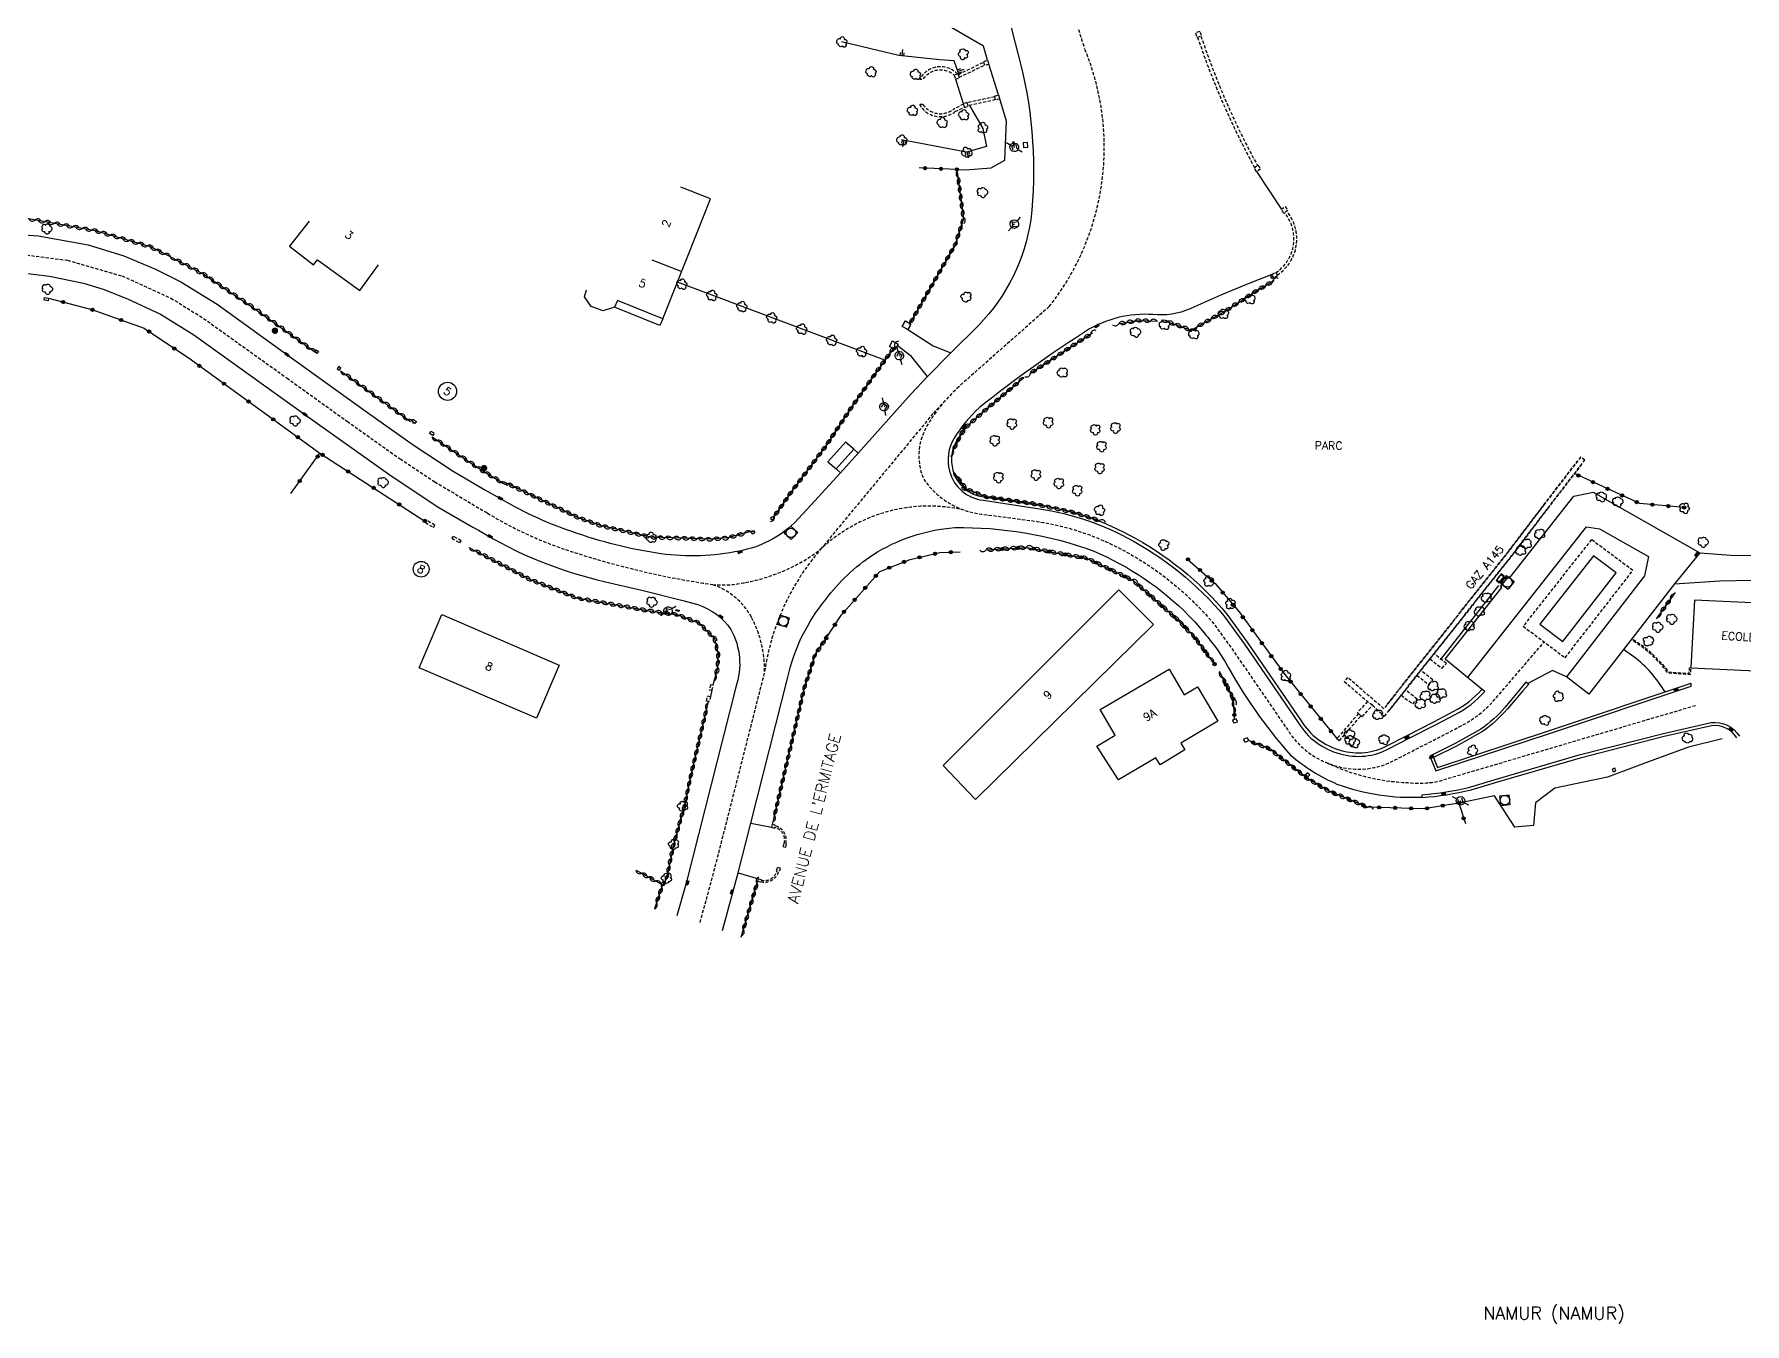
# Model space of a CAD drawing. Header units: millimetres. Extents: x 184000 to 185001, y 127000 to 128000.
# Drawn here: x 184287.7 to 184554.8, y 127011.1 to 127212.5 of the extents above; entities that cross this region are included whole.
import ezdxf
from ezdxf.enums import TextEntityAlignment as Align

# ---------------------------------------------------------------- set-up
doc = ezdxf.new("R2010")
doc.units = ezdxf.units.MM
doc.linetypes.add('DASHED', pattern=[0.75, 0.5, -0.25])
doc.layers.get('0').update_dxf_attribs({"linetype": 'CONTINUOUS'})
for name, color, linetype in [('W0001', 6, 'DASHED'), ('W0008', 7, 'CONTINUOUS'), ('W0100', 7, 'CONTINUOUS'), ('W0112', 1, 'DASHED'), ('W0211', 2, 'CONTINUOUS'), ('W0300', 7, 'CONTINUOUS'), ('W0302', 3, 'CONTINUOUS'), ('W0310', 3, 'CONTINUOUS'), ('W0322', 7, 'CONTINUOUS'), ('W0334', 7, 'CONTINUOUS'), ('W0400', 7, 'CONTINUOUS'), ('W0420', 7, 'CONTINUOUS'), ('W0471', 7, 'CONTINUOUS'), ('W0980', 7, 'CONTINUOUS'), ('W0984', 7, 'CONTINUOUS'), ('W0989', 7, 'CONTINUOUS'), ('W0991', 7, 'CONTINUOUS'), ('W1102', 7, 'CONTINUOUS'), ('W1473', 7, 'CONTINUOUS')]:
    doc.layers.add(name, color=color, linetype=linetype)
doc.styles.get("Standard").update_dxf_attribs({"font": 'romans.shx', "width": 0.85})

# ---------------------------------------------------------------- blocks, each defined once
blk = doc.blocks.new('t310o')
at = {"color": 0, "linetype": 'Continuous'}
for centre, start, end in [((-0.5, 0.38), 216.8699, 323.1304), ((0.5, -0.37), 36.8699, 143.1303)]:
    blk.add_arc(centre, 0.625, start, end, dxfattribs=at)
blk = doc.blocks.new('t211o')
at = {"color": 0, "linetype": 'Continuous'}
for p, q in [((-0.29, 0.5), (-0.29, 0)), ((0, 1), (0, 0)), ((0.29, 0.5), (0.29, 0))]:
    blk.add_line(p, q, dxfattribs=at)
blk = doc.blocks.new('T300')
for p, q in [((-0.8, 0.51), (-0.86, 0.34)), ((-0.86, 0.34), (-0.86, 0.17)), ((-0.86, 0.17), (-0.74, 0.06)), ((-0.69, 0.63), (-0.8, 0.51)), ((-0.8, -0.06), (-0.74, 0.06)), ((-0.74, 0.06), (-0.69, 0.11)), ((-0.57, 0.69), (-0.69, 0.63)), ((-0.46, 0.69), (-0.57, 0.69)), ((-0.29, 0.63), (-0.46, 0.69)), ((-0.29, 0.63), (-0.17, 0.74)), ((-0.23, 0.57), (-0.29, 0.63)), ((-0.17, 0.74), (-0.06, 0.8)), ((-0.06, 0.8), (0.06, 0.8)), ((0.06, 0.8), (0.23, 0.74)), ((0.23, 0.74), (0.34, 0.63)), ((0.34, 0.63), (0.4, 0.51)), ((0.46, 0.46), (0.34, 0.46)), ((0.4, 0.51), (0.4, 0.46)), ((0.57, 0.4), (0.46, 0.46)), ((0.57, 0.4), (0.69, 0.29)), ((0.69, 0.29), (0.74, 0.17)), ((0.74, 0.06), (0.69, -0.17)), ((0.74, 0.17), (0.74, 0.06)), ((-0.8, -0.17), (-0.8, -0.06)), ((-0.8, -0.23), (-0.8, -0.17)), ((-0.74, -0.34), (-0.8, -0.23)), ((-0.69, -0.4), (-0.74, -0.34)), ((-0.51, -0.46), (-0.69, -0.4)), ((-0.4, -0.46), (-0.51, -0.46)), ((-0.4, -0.46), (-0.34, -0.46)), ((-0.34, -0.46), (-0.34, -0.4)), ((-0.34, -0.51), (-0.34, -0.46)), ((-0.29, -0.63), (-0.34, -0.51)), ((-0.17, -0.74), (-0.29, -0.63)), ((-0.06, -0.8), (-0.17, -0.74)), ((0.06, -0.8), (-0.06, -0.8)), ((0.17, -0.74), (0.06, -0.8)), ((0.23, -0.69), (0.17, -0.74)), ((0.29, -0.46), (0.23, -0.46)), ((0.29, -0.63), (0.23, -0.69)), ((0.46, -0.4), (0.29, -0.46)), ((0.34, -0.51), (0.29, -0.63)), ((0.34, -0.51), (0.34, -0.46)), ((0.57, -0.34), (0.46, -0.4)), ((0.63, -0.29), (0.57, -0.34)), ((0.69, -0.17), (0.63, -0.29))]:
    blk.add_line(p, q)
blk = doc.blocks.new('T471')
for p, q in [((-0.333334, 0.333334), (-0.333334, -0.333334)), ((-0.333334, 0.333334), (0.333334, 0.333334)), ((-0.333334, 0), (0, 0)), ((0.500001, 0.500001), (1.000002, 1.000002)), ((-0.500001, -0.500001), (-1.000002, -1.000002)), ((-0.333334, -0.333334), (0.333334, -0.333334))]:
    blk.add_line(p, q)
blk.add_ellipse((0, 0), major_axis=(0.471405, 0.471405), ratio=1, start_param=5.4977871438, end_param=11.780972451)
blk = doc.blocks.new('t112o')
at = {"color": 0, "linetype": 'Continuous'}
for p, q in [((-0.5, 0.5), (0.5, 0.5)), ((-0.5, -0.5), (-0.5, 0.5)), ((0.5, 0.5), (0.5, -0.5)), ((0.5, -0.5), (-0.5, -0.5))]:
    blk.add_line(p, q, dxfattribs=at)
blk = doc.blocks.new('T400')
for p, q in [((-0.15, 0.3), (0.15, 0.3)), ((-0.15, -0.25), (-0.15, 0.3)), ((-0.15, 0.15), (0.15, 0.15)), ((-0.15, 0), (0.15, 0)), ((0.15, 0.3), (0.15, -0.25)), ((-0.15, -0.15), (0.15, -0.15)), ((-0.15, -0.25), (-0.15, -0.3)), ((-0.15, -0.3), (0.15, -0.3)), ((0.15, -0.3), (0.15, -0.25))]:
    blk.add_line(p, q)
blk = doc.blocks.new('T420')
for p, q in [((0.75, 0.75), (-0.75, 0.75)), ((-0.75, 0.75), (-0.75, -0.75)), ((0.75, 0.75), (0.75, -0.75)), ((0.75, -0.75), (-0.75, -0.75))]:
    blk.add_line(p, q)
blk.add_ellipse((0, 0), major_axis=(-0.53, 0.53), ratio=1, start_param=3.926991, end_param=10.210176)
blk = doc.blocks.new('t322o')
at = {"color": 0, "linetype": 'Continuous'}
for radius in [0.25, 0.15]:
    blk.add_circle((0, 0), radius, dxfattribs=at)
blk = doc.blocks.new('T1473')
at = {"color": 0, "linetype": 'Continuous', "const_width": 0.5, "flags": 128}
blk.add_lwpolyline([(-0.25, 0, 1), (0.25, 0, 1)], format="xyb", close=True, dxfattribs=at)

msp = doc.modelspace()

# ---------------------------------------------------------------- linework, layer by layer
at = {"layer": 'W0001'}
for points in [[(184446.27, 127311.89, -0.060348), (184448.08, 127303.27, -0.0979), (184446.44, 127291.2), (184445.16, 127285.33), (184444.19, 127276.08), (184443.72, 127272.05), (184443.19, 127266.21), (184442.78, 127257.05), (184442.88, 127248.81), (184443.93, 127240.75), (184445.34, 127232.75, 0.02), (184451.72, 127210.28, -0.27167), (184446.21, 127169.96), (184432.08, 127157.46), (184430.49, 127155.87), (184428.05, 127153.25), (184428.05, 127153.25), (184428.05, 127153.25), (184428.05, 127153.25), (184410.45, 127132.02, -0.118071), (184398.77, 127126.89, -0.075536), (184393.61, 127126.55, -0.044625), (184370.65, 127132.03, -0.054797), (184358.47, 127137.7)], [(184393.61, 127126.55, -0.18562), (184399.68, 127121.49, -0.125695), (184401.75, 127112.99, -0.148301)]]:
    msp.add_lwpolyline(points, format="xyb", dxfattribs=at)
msp.add_lwpolyline([(184183.76, 127222.68), (184189.61, 127219.9), (184191.03, 127218.29), (184193.47, 127215.11), (184198.91, 127204.05), (184204.75, 127193.83), (184209.6, 127187.72), (184215.23, 127182.97), (184221.67, 127179.65), (184229.49, 127177.26), (184240.31, 127176.26), (184247.54, 127176.29), (184256.98, 127177.02), (184274.44, 127178.55), (184283.5, 127178.41), (184292.85, 127177.2), (184301.38, 127174.75), (184309.01, 127171.29), (184314.11, 127168.13), (184327.12, 127158.82), (184336.55, 127152.05), (184344.81, 127146.18), (184350.23, 127142.6), (184358.47, 127137.7)], dxfattribs=at)
at = {"layer": 'W0001', "flags": 128}
for points in [[(184429.94, 127155.28, 0.041959), (184427.42, 127151.82, 0.251465), (184426.55, 127143.12, 0.221555), (184435.64, 127137.56), (184443.43, 127136.54, -0.09023), (184457.45, 127132.09, -0.097039), (184471.95, 127120.39), (184475.05, 127116.08), (184483.42, 127103.91, 0.192571), (184491.09, 127098.21, 0.19778), (184500.25, 127099.18), (184503.25, 127100.73), (184507.45, 127102.87), (184510.55, 127104.5, 0.09677), (184515.83, 127108.64), (184523.51, 127117.59)], [(184432.94, 127138.18, 0.252101), (184410.45, 127132.02, 0.140842), (184401.75, 127112.99), (184395.96, 127090.21), (184393.99, 127082.5), (184393.18, 127079.46), (184391.6, 127073.69)], [(184547.14, 127107.64), (184506.81, 127095.74, -0.074355), (184502.21, 127095.57, -0.103185), (184489.34, 127098.81)]]:
    msp.add_lwpolyline(points, format="xyb", dxfattribs=at)
at = {"layer": 'W0001'}
msp.add_lwpolyline([(184526.79, 127115.14), (184537.37, 127128.75), (184530.89, 127133.58), (184520.23, 127120.05)], close=True, dxfattribs=at)
at = {"layer": 'W0008'}
for points in [[(184436.31, 127234.01, 0.028781), (184441.72, 127207.87, -0.090598), (184443.31, 127183.52, -0.158326), (184435.2, 127167.09), (184430.86, 127162.76), (184427.17, 127159.07), (184424.64, 127156.35), (184416.37, 127147.07), (184413.6, 127143.98), (184408.95, 127138.94), (184406.41, 127136.2, -0.144982), (184397.85, 127131.79, -0.084238), (184385.54, 127131.37, -0.050875), (184371.65, 127134.84, -0.056162), (184359.91, 127140.32)], [(184480.99, 127174.96), (184477.04, 127173.44), (184473.1, 127171.78), (184468.89, 127169.92, -0.126269), (184463.1, 127168.66, 0.155463), (184452.51, 127166.48, 0.027857), (184435.34, 127154.2, 0.074714), (184431.36, 127149.42, 0.209399), (184430.63, 127144.28, 0.315133), (184435.91, 127139.73), (184443.71, 127138.53, -0.090067), (184458.38, 127133.86, -0.097411), (184473.54, 127121.62), (184476.69, 127117.23), (184485.1, 127105, 0.194389), (184491.63, 127100.14, 0.198904), (184499.31, 127100.95), (184502.33, 127102.52), (184506.53, 127104.65), (184509.62, 127106.28, 0.094683), (184514.22, 127109.85), (184513.82, 127110.16), (184508.06, 127114.89), (184516.88, 127126.1)], [(184518.2, 127127.7), (184528.13, 127140.37), (184531.15, 127140.98), (184547.83, 127131.51), (184543.86, 127126.67), (184530.51, 127109.45), (184526.98, 127112.17), (184524.8, 127113.12), (184520.94, 127111.11), (184520.66, 127111.29), (184517.44, 127107.42, -0.060479), (184513.62, 127103.96), (184509.6, 127101.72), (184505.67, 127099.76), (184506.57, 127097.47), (184524.51, 127103.37), (184546.45, 127110.68), (184546.46, 127111.14)], [(184357.04, 127135.07, 0.083093), (184376.9, 127127), (184382.79, 127125.62), (184388.75, 127124.14), (184391.32, 127123.43, -0.163529), (184396.49, 127119.54, -0.210671), (184397.25, 127110.54), (184389.5, 127079.94), (184388.04, 127074.83)], [(184395.16, 127072.54), (184396.79, 127078.49), (184397.6, 127081.56), (184399.58, 127089.29), (184405.39, 127112.12, -0.118156), (184411.31, 127124.24, -0.086951), (184418.66, 127131.2, -0.123143), (184431.45, 127135.45, -0.091574), (184453.05, 127131.82, -0.099209), (184468.02, 127121.69, -0.037231), (184472.58, 127116.19), (184473.69, 127114.51, 0.058218), (184483.88, 127099.92, 0.071745), (184491.15, 127095.4, 0.10086), (184504.48, 127093.38), (184504.48, 127093.72, 0.039006), (184511.92, 127094.93), (184516.24, 127096.22), (184528.99, 127099.95), (184542.15, 127103.31), (184549.59, 127105, -0.290274), (184554.02, 127102.87)]]:
    msp.add_lwpolyline(points, format="xyb", dxfattribs=at)
for points in [[(184214.46, 127187.29), (184217.38, 127185.13), (184222.54, 127182.53), (184223.91, 127182.01), (184229.34, 127180.37), (184235.61, 127179.49), (184243.46, 127179.16), (184245.36, 127179.16), (184252.03, 127179.55), (184265.77, 127180.95), (184272.92, 127181.54), (184280.33, 127181.59), (184288.28, 127181.04), (184296.08, 127179.62), (184301.66, 127177.88), (184306.62, 127175.79), (184310.57, 127173.83), (184316.22, 127170.33), (184327.13, 127162.49), (184339.74, 127153.41), (184346.86, 127148.38), (184353.11, 127144.29), (184358.06, 127141.34), (184359.91, 127140.32)], [(184222.29, 127176.11), (184227.11, 127174.55), (184232.04, 127173.71), (184239.19, 127173.26), (184243.28, 127173.17), (184251.45, 127173.41), (184255.8, 127173.86), (184269.7, 127175.31), (184278, 127175.71), (184280.69, 127175.64), (184284.97, 127175.35), (184290.07, 127174.74), (184295.37, 127173.61), (184298.43, 127172.71), (184302.26, 127171.2), (184307.38, 127168.79), (184312.61, 127165.56), (184329.95, 127153.12), (184343.42, 127143.51), (184350.89, 127138.6), (184356.17, 127135.53), (184357.04, 127135.07)], [(184547.83, 127131.51), (184552.67, 127131.15), (184555.84, 127131.09)], [(184543.86, 127126.67), (184550.94, 127127.16), (184555.89, 127127.23)]]:
    msp.add_lwpolyline(points, dxfattribs=at)
at = {"layer": 'W0100'}
for points in [[(184440.8, 127195.31), (184440.7, 127195.7), (184440.47, 127195.63), (184440.58, 127195.25)], [(184480.79, 127174.67), (184480.99, 127174.8), (184481.21, 127174.47), (184481.01, 127174.34)], [(184517.2, 127127.79), (184516.49, 127126.93), (184516.1, 127127.25), (184516.81, 127128.11)], [(184351.31, 127121.88), (184369.67, 127113.98), (184366.13, 127105.67), (184347.77, 127113.57)], [(184387.87, 127122.44), (184387.92, 127122.67), (184388.39, 127122.56), (184388.34, 127122.33)]]:
    msp.add_lwpolyline(points, close=True, dxfattribs=at)
for points in [[(184385.84, 127168.06), (184389.73, 127177.73), (184393.3, 127186.78), (184388.65, 127188.62)], [(184330.6, 127183.33), (184327.53, 127179.38), (184331.29, 127176.46), (184331.9, 127177.25), (184338.54, 127172.46), (184341.46, 127176.51)], [(184385.84, 127168.06), (184378.75, 127170.91), (184378.31, 127169.86), (184376.53, 127169.32), (184374.67, 127169.97), (184373.62, 127171.51), (184373.93, 127172.6)], [(184578.47, 127122.66), (184546.98, 127124.13), (184546.41, 127113.54), (184577.9, 127112.07), (184582.89, 127111.84)], [(184457.04, 127096.04), (184453.66, 127101.34), (184456.52, 127103.02), (184454.17, 127107.03), (184464.92, 127113.35), (184467.28, 127109.34), (184469.36, 127110.56)], [(184469.36, 127110.56), (184472.56, 127105.24), (184466.75, 127101.8), (184467.38, 127100.73), (184463.51, 127098.43), (184462.87, 127099.5), (184457.04, 127096.04)]]:
    msp.add_lwpolyline(points, dxfattribs=at)
at = {"layer": 'W0100', "flags": 128}
msp.add_lwpolyline([(184457.08, 127125.72), (184429.62, 127098.32), (184434.68, 127092.97), (184462.5, 127120.34)], close=True, dxfattribs=at)
at = {"layer": 'W0112'}
for p, q in [((184289.28, 127171.37), (184289.88, 127171.28)), ((184289.88, 127171.28), (184289.82, 127170.89)), ((184331.5, 127162.9), (184331.75, 127163.21)), ((184331.83, 127162.65), (184331.5, 127162.9)), ((184335, 127160.29), (184335.32, 127160.03)), ((184335.32, 127160.03), (184335.57, 127160.35)), ((184346.6, 127152.08), (184346.83, 127152.41)), ((184347.14, 127151.72), (184346.6, 127152.08)), ((184349.42, 127150.16), (184349.64, 127150.5)), ((184349.93, 127149.84), (184349.42, 127150.16)), ((184348.96, 127136.58), (184348.76, 127136.24)), ((184350.23, 127135.83), (184348.96, 127136.58)), ((184353.11, 127134.12), (184352.9, 127133.78)), ((184354.36, 127133.4), (184353.11, 127134.12))]:
    msp.add_line(p, q, dxfattribs=at)
at = {"layer": 'W0112', "flags": 128}
msp.add_lwpolyline([(184469.06, 127212.69), (184469.3, 127212), (184469.99, 127212.24), (184469.75, 127212.94)], close=True, dxfattribs=at)
for points in [[(184469.38, 127212.03, 0.04443), (184478.27, 127191.7)], [(184469.9, 127212.21, 0.044353), (184478.73, 127192)], [(184431.89, 127206.25, 0.515589), (184426, 127205.5), (184426.54, 127205.5, -0.467142), (184431.38, 127206.1)], [(184481.59, 127175.26, 0.449489), (184482.94, 127184.6)], [(184481.82, 127174.88, 0.447864), (184483.31, 127184.86)]]:
    msp.add_lwpolyline(points, format="xyb", dxfattribs=at)
at = {"layer": 'W0112'}
for points in [[(184432.02, 127206.23), (184436, 127208.16)], [(184432.15, 127205.77), (184436.14, 127207.7)], [(184437.7, 127202.74), (184433.4, 127201.78)], [(184437.83, 127202.28), (184433.54, 127201.33)], [(184289.82, 127170.89), (184289.22, 127170.98), (184289.28, 127171.37)], [(184331.75, 127163.21), (184332.07, 127162.96), (184331.83, 127162.65)], [(184335.57, 127160.35), (184335.25, 127160.61), (184335, 127160.29)], [(184346.83, 127152.41), (184347.36, 127152.05), (184347.14, 127151.72)], [(184349.64, 127150.5), (184350.15, 127150.17), (184349.93, 127149.84)], [(184518.02, 127131.84), (184523.48, 127139.02), (184528.71, 127145.82)], [(184529.36, 127145.33), (184524.12, 127138.52)], [(184524.12, 127138.52), (184518.66, 127131.34), (184499.07, 127106.62)], [(184348.76, 127136.24), (184350.02, 127135.49), (184350.23, 127135.83)], [(184352.9, 127133.78), (184354.16, 127133.05), (184354.36, 127133.4)], [(184498.98, 127107.81), (184518.02, 127131.84)], [(184505.68, 127114.96), (184507.55, 127113.47), (184508.25, 127114.25), (184506.32, 127115.77)], [(184503.64, 127112.38), (184505.5, 127110.91), (184506.1, 127111.7), (184504.25, 127113.16)], [(184501.17, 127109.27), (184503.01, 127107.91), (184503.67, 127108.67), (184501.84, 127110.12)]]:
    msp.add_lwpolyline(points, dxfattribs=at)
for points in [[(184436.59, 127208.43), (184436.79, 127207.81), (184436.17, 127207.61), (184435.97, 127208.23)], [(184431.38, 127206.1), (184431.56, 127205.48), (184432.18, 127205.66), (184432, 127206.28)], [(184433.57, 127201.25), (184433.38, 127201.85), (184432.78, 127201.66), (184432.97, 127201.06)], [(184438.3, 127203.01), (184438.47, 127202.41), (184437.84, 127202.23), (184437.67, 127202.84)], [(184478.8, 127192.05), (184479.21, 127191.45), (184478.6, 127191.04), (184478.2, 127191.65)], [(184483.06, 127185.61), (184483.49, 127184.98), (184482.86, 127184.55), (184482.43, 127185.18)], [(184481.33, 127174.41), (184480.99, 127174.96), (184481.54, 127175.34), (184481.88, 127174.79)], [(184495.92, 127108.3), (184494.34, 127106.56), (184494.52, 127106.41), (184491.14, 127102.51), (184491.53, 127102.17), (184494.91, 127106.07), (184495.09, 127105.92), (184496.69, 127107.7), (184498.57, 127105.99), (184518.66, 127131.34), (184524.12, 127138.52), (184529.85, 127145.97), (184529.21, 127146.46), (184523.48, 127139.02), (184518.02, 127131.84), (184498.47, 127107.17), (184492.81, 127112.05), (184492.29, 127111.44)], [(184402.66, 127136.97), (184402.99, 127137.21), (184403.23, 127136.87), (184402.9, 127136.63)], [(184399.65, 127134.76), (184399.99, 127135.01), (184400.24, 127134.67), (184399.9, 127134.42)], [(184393.53, 127110.04), (184393.72, 127110.81), (184393.31, 127110.91), (184393.11, 127110.14)], [(184392.68, 127108.37), (184392.87, 127109.16), (184393.29, 127109.07), (184393.1, 127108.27)], [(184474.83, 127105.39), (184475.32, 127105.65), (184475.59, 127105.14), (184475.11, 127104.88)], [(184477.08, 127102.68), (184477.36, 127102.18), (184476.86, 127101.89), (184476.57, 127102.4)], [(184486.2, 127096.8), (184486.57, 127096.48), (184486.89, 127096.86), (184486.52, 127097.18)]]:
    msp.add_lwpolyline(points, close=True, dxfattribs=at)
msp.add_lwpolyline([(184432.81, 127201.57), (184431.28, 127200.81, -0.434847), (184426.48, 127201.52), (184425.92, 127201.54, 0.457013), (184431.53, 127200.42), (184432.95, 127201.12)], format="xyb", dxfattribs=at)
at = {"layer": 'W0112', "flags": 128}
msp.add_lwpolyline([(184537.42, 127118), (184538.81, 127117.07, -0.06763), (184542.94, 127112.91), (184546.15, 127112.68), (184546.23, 127113.55), (184546.41, 127113.54), (184546.32, 127112.48), (184542.85, 127112.73, 0.068536), (184538.7, 127116.92), (184537.32, 127117.84)], format="xyb", close=True, dxfattribs=at)
for points in [[(184496.69, 127107.7), (184495.92, 127108.3)], [(184494.52, 127106.41), (184494.91, 127106.07)]]:
    msp.add_lwpolyline(points, dxfattribs=at)
at = {"layer": 'W0112'}
for points in [[(184403.36, 127088.88), (184403.39, 127088.98), (184402.95, 127089.09), (184402.84, 127088.65), (184403.28, 127088.54), (184403.3, 127088.64, -0.423315), (184404.82, 127086.15), (184404.73, 127086.18), (184404.61, 127085.63), (184405.05, 127085.54), (184405.17, 127086.07), (184405.07, 127086.1, 0.422307)], [(184401.13, 127080.16), (184401.11, 127080.07), (184400.67, 127080.18), (184400.78, 127080.62), (184401.22, 127080.51), (184401.2, 127080.41, 0.423315), (184403.7, 127081.89), (184403.61, 127081.91), (184403.76, 127082.45), (184404.19, 127082.33), (184404.04, 127081.8), (184403.95, 127081.82, -0.422307)]]:
    msp.add_lwpolyline(points, format="xyb", close=True, dxfattribs=at)
at = {"layer": 'W0211'}
for points in [[(184436.59, 127208.43), (184435.95, 127210.65), (184429.99, 127214.06), (184410.56, 127214.66)], [(184432.09, 127206.26), (184431.36, 127208.34), (184429.06, 127208.49), (184422.73, 127209.15), (184413.77, 127211.33)], [(184433.73, 127201.37), (184435.83, 127197.76), (184436.42, 127194.99), (184433.26, 127194.09), (184423.13, 127196)], [(184431.8, 127191.39), (184433.15, 127191.31), (184437.14, 127191.63), (184439.26, 127192.82), (184439.53, 127198.93), (184438.47, 127202.41)]]:
    msp.add_lwpolyline(points, dxfattribs=at)
at = {"layer": 'W0302'}
msp.add_lwpolyline([(184420.55, 127161.61), (184388.12, 127173.77)], dxfattribs=at)
at = {"layer": 'W0310'}
for p, q in [((184308.94, 127177.75), (184314.04, 127175.07)), ((184335.52, 127159.95), (184346.43, 127152.03))]:
    msp.add_line(p, q, dxfattribs=at)
for points in [[(184431.8, 127191.39), (184432.81, 127183.66), (184431.49, 127179.61), (184427.57, 127172.77), (184424.39, 127167.22)], [(184308.94, 127177.75), (184305.81, 127179.29), (184297.22, 127181.82), (184284.5, 127184.08), (184273.15, 127184.45), (184253.19, 127182.36), (184242.82, 127181.74), (184234.14, 127181.66), (184227.55, 127182.97), (184219.7, 127186.7)], [(184314.04, 127175.07), (184322.15, 127169.64), (184331.51, 127162.89)], [(184464.68, 127167.61), (184468.39, 127166.29), (184473.79, 127169.32), (184478.45, 127172.33), (184481.36, 127174.03)], [(184457.08, 127167.29), (184460.27, 127167.81), (184463.11, 127167.71)], [(184422.07, 127163.74), (184415.71, 127154.82), (184411.36, 127148.27), (184405.96, 127141.08), (184403.11, 127137.03)], [(184443.26, 127159.55), (184452.99, 127165.87)], [(184431.22, 127147.52), (184432.34, 127149.8), (184433.28, 127151.18), (184436.37, 127153.93), (184442.26, 127158.88)], [(184349.81, 127149.62), (184357.65, 127144.35), (184361.01, 127142.32)], [(184399.82, 127134.89), (184395.95, 127133.85), (184393.26, 127133.62), (184389.07, 127133.78), (184383.98, 127133.94), (184376.27, 127135.73), (184372.69, 127137), (184366.62, 127139.9), (184361.12, 127142.54)], [(184454.03, 127136.57), (184450.05, 127137.82), (184443.7, 127139.19), (184436.23, 127140.29), (184433.25, 127141.47), (184431.35, 127144.06)], [(184355.56, 127132.37), (184365.11, 127127.34), (184372.43, 127124.46), (184383.39, 127122.51), (184388.22, 127121.81), (184391.53, 127120.52), (184393.9, 127118.15), (184394.49, 127115.7), (184394.39, 127113.52), (184393.64, 127110.83)], [(184436.34, 127131.97), (184442.69, 127132.36), (184452.14, 127130.63), (184459.34, 127127.18), (184466.52, 127120.83)], [(184543.98, 127125.3), (184540.99, 127121.18)], [(184472.03, 127114.14), (184469.03, 127118.17), (184466.52, 127120.83)], [(184402.98, 127089.08), (184407.96, 127110.45), (184409.69, 127115.68), (184411.38, 127118.16)], [(184475.12, 127106.18), (184474.98, 127108.66), (184472.79, 127112.98)], [(184392.94, 127108.31), (184390.24, 127096.8), (184389.16, 127091.79), (184387.51, 127085.92), (184386.41, 127080.64), (184385.81, 127079.67), (184384.56, 127075.94)], [(184495.92, 127091.81), (184489.91, 127094.31), (184486.57, 127096.25), (184480.64, 127100.89), (184477.51, 127102.13)], [(184385.81, 127079.67), (184381.74, 127081.88)], [(184398.08, 127071.5), (184400.65, 127080.17)]]:
    msp.add_lwpolyline(points, dxfattribs=at)
at = {"layer": 'W0322'}
msp.add_line((184327.73, 127140.8), (184332.3, 127147.06), dxfattribs=at)
for points in [[(184431.8, 127191.39), (184425.91, 127191.61)], [(184289.88, 127171.28), (184296.66, 127169.51), (184304.85, 127166.58), (184312.06, 127161.73), (184332.29, 127147.07), (184348.69, 127136.48)], [(184545.39, 127138.59), (184538.46, 127139.21), (184528.24, 127143.88)], [(184411.38, 127118.16), (184413.74, 127121.83), (184419.74, 127128.61), (184424.48, 127130.47), (184429.12, 127131.54), (184432.31, 127131.66)], [(184467.88, 127130.49), (184472.12, 127126.71), (184475.85, 127122.28), (184483, 127112.51), (184491.14, 127102.51)], [(184472.03, 127114.14), (184469.03, 127118.17), (184466.52, 127120.83)], [(184475.16, 127105.57), (184474.98, 127108.66), (184472.79, 127112.98)], [(184510.16, 127092.44), (184504.76, 127091.54), (184495.92, 127091.81), (184489.91, 127094.31), (184486.57, 127096.25), (184480.64, 127100.89), (184477.35, 127102.19)]]:
    msp.add_lwpolyline(points, dxfattribs=at)
at = {"layer": 'W0322', "flags": 128}
for points in [[(184436.34, 127131.97), (184442.69, 127132.36), (184452.14, 127130.63), (184459.34, 127127.18), (184466.52, 127120.83)], [(184510.16, 127092.44), (184511.2, 127089.24)]]:
    msp.add_lwpolyline(points, dxfattribs=at)
at = {"layer": 'W0334'}
for points in [[(184438.3, 127203.01), (184436.79, 127207.81)], [(184482.48, 127185.22), (184478.65, 127191.08)], [(184424.11, 127166.37), (184428.08, 127163.82), (184430.86, 127162.76)], [(184427.17, 127159.07), (184424.7, 127162.17), (184422.48, 127163.88)], [(184416.37, 127147.07), (184415.67, 127147.68), (184414.39, 127148.79), (184411.65, 127145.74), (184412.92, 127144.61), (184413.6, 127143.98)], [(184511.56, 127112.01), (184530.12, 127135.56), (184532.14, 127135.25), (184539.81, 127130.94), (184539.16, 127127.92), (184526.98, 127112.17)], [(184507.3, 127114.81), (184516.45, 127126.43)], [(184516.88, 127126.1), (184516.7, 127126.24), (184518.02, 127127.84), (184518.2, 127127.7)], [(184551.3, 127102.47), (184546.04, 127101.15), (184539.25, 127098.68), (184533.4, 127096.47), (184525.16, 127094.74), (184522.16, 127092.46), (184521.83, 127088.95), (184518.94, 127088.65), (184515.74, 127093.57), (184510.16, 127092.44)], [(184399.58, 127089.29), (184402.84, 127088.65)], [(184397.6, 127081.56), (184400.78, 127080.62)]]:
    msp.add_lwpolyline(points, dxfattribs=at)
at = {"layer": 'W0334', "flags": 128}
for points in [[(184431.56, 127205.48), (184432.78, 127201.66)], [(184385.84, 127168.06), (184385.4, 127167), (184378.31, 127169.86)], [(184412.92, 127144.61), (184415.67, 127147.68)], [(184393.53, 127110.04), (184393.29, 127109.07)]]:
    msp.add_lwpolyline(points, dxfattribs=at)
at = {"layer": 'W0334'}
for points in [[(184442.85, 127194.87), (184442.8, 127195.57), (184442.11, 127195.52), (184442.17, 127194.82)], [(184526.45, 127117.68), (184534.77, 127128.4), (184531.23, 127131.04), (184522.83, 127120.39)], [(184516.51, 127126.79), (184517.33, 127127.81), (184516.81, 127128.23), (184515.99, 127127.2)], [(184534.29, 127097.3), (184534.71, 127097.47), (184534.53, 127097.89), (184534.12, 127097.72)]]:
    msp.add_lwpolyline(points, close=True, dxfattribs=at)
for points in [[(184432.46, 127151.06), (184432.91, 127150.76, 0.02404), (184431.82, 127149.13, 0.209775), (184431.16, 127144.42, 0.316138), (184435.98, 127140.27), (184443.78, 127139.07, -0.090025), (184458.64, 127134.34, -0.097508), (184473.97, 127121.95), (184477.13, 127117.54), (184485.55, 127105.3, 0.19498), (184491.78, 127100.66, 0.199279), (184499.06, 127101.43), (184502.09, 127103), (184506.28, 127105.13), (184509.38, 127106.76, 0.094191), (184513.79, 127110.18)], [(184520.94, 127111.11), (184521.1, 127110.99), (184520.2, 127109.97), (184517.77, 127107.14, -0.060799), (184513.86, 127103.59), (184509.8, 127101.33), (184506.22, 127099.54), (184506.83, 127098.01), (184524.37, 127103.78), (184546.46, 127111.14)], [(184553.6, 127102.61, 0.288579), (184549.67, 127104.51), (184542.27, 127102.83), (184529.12, 127099.47), (184516.38, 127095.74), (184512.04, 127094.45, -0.041579), (184504.49, 127093.25), (184504.48, 127093.38)]]:
    msp.add_lwpolyline(points, format="xyb", dxfattribs=at)
at = {"layer": 'W0334', "flags": 128}
msp.add_lwpolyline([(184542.4, 127109.79, 0.094603), (184537.53, 127115.29), (184535.89, 127116.39)], format="xyb", dxfattribs=at)
at = {"layer": 'W1102'}
msp.add_line((184384.15, 127177.28), (184388.81, 127175.44), dxfattribs=at)
for centre, radius in [((184352.23, 127156.73), 1.42), ((184348.1, 127128.95), 1.23)]:
    msp.add_circle(centre, radius, dxfattribs=at)

# ---------------------------------------------------------------- block references
at = {"layer": 'W0112', "rotation": 240.1798705471111}
for p in [(184423.92, 127167.05), (184421.93, 127163.93)]:
    msp.add_blockref('t112o', p, dxfattribs=at)
at = {"layer": 'W0211'}
for p, rotation in [((184423.17, 127209.11), 354.048622663358), ((184431.95, 127206.67), 289.456188640169), ((184423.55, 127195.92), 169.303027969557), ((184433.37, 127194.12), 195.907317187178)]:
    msp.add_blockref('t211o', p, dxfattribs=dict(at, rotation=rotation))
at = {"layer": 'W0300'}
for p, rotation in [((184413.77, 127211.33), 166.355225681964), ((184432.81, 127209.49), 109.456188640169), ((184418.32, 127206.66), 166.355225681964), ((184425.26, 127206.25), 169.303027969557), ((184424.79, 127200.62), 169.303027969557), ((184429.44, 127198.73), 169.303027969557), ((184432.8, 127199.93), 169.303027969557), ((184435.83, 127197.76), 300.252622517063), ((184423.13, 127196), 169.303027969557), ((184433.26, 127194.09), 195.907317187178), ((184435.84, 127187.75), 3.45113741981199), ((184388.77, 127173.53), 159.4469261728738), ((184393.45, 127171.77), 159.4469261728738), ((184433.18, 127171.41), 251.978491100782), ((184477.65, 127171.13), 29.3038692123381), ((184398.14, 127170.02), 159.4469261728738), ((184402.82, 127168.26), 159.4469261728738), ((184473.5, 127168.81), 29.3038692123381), ((184407.5, 127166.51), 159.4469261728738), ((184459.73, 127165.94), 9.218341086300647), ((184464.3, 127167.11), 26.62661431065101), ((184468.9, 127165.65), 26.62661431065101), ((184412.18, 127164.75), 159.4469261728738), ((184416.86, 127163), 159.4469261728738), ((184448.36, 127159.67), 40.04439945115801), ((184446.04, 127152), 126.328051549285), ((184440.37, 127151.77), 126.328051549285), ((184453.39, 127150.86), 126.328051549285), ((184456.55, 127151.14), 126.328051549285), ((184437.7, 127149.15), 126.328051549285), ((184454.37, 127148.24), 126.328051549285), ((184454.08, 127144.84), 126.328051549285), ((184438.27, 127143.4), 126.328051549285), ((184444.13, 127143.8), 126.328051549285), ((184447.7, 127142.48), 126.328051549285), ((184450.59, 127141.37), 126.328051549285), ((184532.51, 127140.23), 11.4568565597776), ((184535.08, 127139.45), 11.4568565597776), ((184545.39, 127138.59), 143.261351775512), ((184454.03, 127138.23), 156.288384154863), ((184383.98, 127133.94), 178.219089417114), ((184522.9, 127134.48), 51.4882638410814), ((184464.12, 127132.85), 108.969504996145), ((184519.94, 127131.9), 51.4882638410814), ((184520.81, 127132.95), 51.4882638410814), ((184548.4, 127133.15), 359.014697081921), ((184471.14, 127126.96), 318.208495305128), ((184384.19, 127123.79), 349.878311588241), ((184474.55, 127123.44), 318.208495305128), ((184514.59, 127124.52), 48.01114610856821), ((184511.91, 127120.11), 48.01114610856821), ((184513.5, 127122.39), 48.01114610856821), ((184543.5, 127121.13), 359.014697081921), ((184539.73, 127117.7), 234.019185032939), ((184541.3, 127119.88), 359.014697081921), ((184483.18, 127112.18), 306.196188090834), ((184505.03, 127109.21), 52.2405237070476), ((184506.25, 127110.74), 52.2405237070476), ((184507.55, 127109.57), 52.2405237070476), ((184504.25, 127107.94), 52.2405237070476), ((184506.56, 127108.79), 52.2405237070476), ((184525.76, 127108.99), 323.178814829583), ((184497.63, 127106.24), 48.05916141588311), ((184523.73, 127105.34), 18.2017517583609), ((184493.2, 127103.11), 17.3182919883178), ((184493.3, 127102.2), 17.3182919883178), ((184493.95, 127101.82), 17.3182919883178), ((184498.58, 127102.33), 17.3182919883178), ((184545.82, 127102.6), 194.145528655956), ((184512.33, 127100.52), 291.558753851062), ((184388.92, 127091.88), 257.806976510943), ((184387.51, 127085.92), 254.314434549721), ((184386.41, 127080.64), 258.2917603670251)]:
    msp.add_blockref('T300', p, dxfattribs=dict(at, rotation=rotation))
for p in [(184289.69, 127182.08), (184289.76, 127172.66), (184328.45, 127152.1), (184342.2, 127142.48)]:
    msp.add_blockref('T300', p, dxfattribs=at)
at = {"layer": 'W0310'}
for p, rotation in [((184431.96, 127190.15), 277.435213398332), ((184432.12, 127188.91), 277.435213398332), ((184432.29, 127187.67), 277.435213398332), ((184432.45, 127186.43), 277.435213398332), ((184432.61, 127185.19), 277.435213398332), ((184287.81, 127183.49), 169.9538139299793), ((184289.29, 127183.23), 169.9538139299793), ((184290.77, 127182.97), 169.9538139299793), ((184292.24, 127182.7), 169.9538139299793), ((184293.72, 127182.44), 169.9538139299793), ((184295.2, 127182.18), 169.9538139299793), ((184432.13, 127181.56), 251.978491100782), ((184432.51, 127182.75), 251.978491100782), ((184432.77, 127183.95), 277.435213398332), ((184296.67, 127181.92), 169.9538139299793), ((184298.13, 127181.56), 163.5822735964283), ((184299.57, 127181.13), 163.5822735964283), ((184301, 127180.71), 163.5822735964283), ((184302.44, 127180.28), 163.5822735964283), ((184303.88, 127179.86), 163.5822735964283), ((184305.32, 127179.44), 163.5822735964283), ((184431.27, 127179.22), 240.194715801396), ((184431.74, 127180.37), 251.978491100782), ((184306.7, 127178.85), 153.7504296085206), ((184308.04, 127178.19), 153.7504296085206), ((184309.82, 127177.28), 332.2605337932271), ((184311.15, 127176.58), 332.2605337932271), ((184430.03, 127177.05), 240.194715801396), ((184430.65, 127178.14), 240.194715801396), ((184312.48, 127175.89), 332.2605337932271), ((184313.81, 127175.19), 332.2605337932271), ((184314.87, 127174.51), 326.2090726245715), ((184316.11, 127173.68), 326.2090726245715), ((184428.16, 127173.8), 240.194715801396), ((184428.78, 127174.88), 240.194715801396), ((184429.4, 127175.97), 240.194715801396), ((184481.1, 127173.88), 30.33148903374), ((184317.36, 127172.84), 326.2090726245715), ((184318.61, 127172.01), 326.2090726245715), ((184319.86, 127171.17), 326.2090726245715), ((184426.92, 127171.63), 240.1798705471111), ((184427.54, 127172.71), 240.1798705471111), ((184476.83, 127171.28), 32.8329123732498), ((184477.88, 127171.96), 32.8329123732498), ((184478.94, 127172.62), 30.33148903374), ((184480.02, 127173.25), 30.33148903374), ((184321.1, 127170.34), 326.2090726245715), ((184322.34, 127169.5), 324.2239063658948), ((184323.56, 127168.62), 324.2239063658948), ((184425.05, 127168.37), 240.1798705471111), ((184425.68, 127169.46), 240.1798705471111), ((184426.3, 127170.54), 240.1798705471111), ((184472.58, 127168.65), 29.3038692123381), ((184473.67, 127169.26), 29.3038692123381), ((184474.73, 127169.93), 32.8329123732498), ((184475.78, 127170.61), 32.8329123732498), ((184324.78, 127167.74), 324.2239063658948), ((184325.99, 127166.87), 324.2239063658948), ((184327.21, 127165.99), 324.2239063658948), ((184424.43, 127167.29), 240.1798705471111), ((184452.7, 127165.68), 32.9952401550398), ((184457.08, 127167.29), 9.218341086300539), ((184458.31, 127167.49), 9.218341086300539), ((184459.54, 127167.69), 9.218341086300539), ((184460.78, 127167.79), 357.863901250228), ((184462.03, 127167.75), 357.863901250228), ((184464.68, 127167.61), 340.395705290104), ((184465.85, 127167.19), 340.395705290104), ((184467.03, 127166.77), 340.395705290104), ((184468.21, 127166.35), 340.395705290104), ((184469.31, 127166.81), 29.3038692123381), ((184470.4, 127167.42), 29.3038692123381), ((184471.49, 127168.03), 29.3038692123381), ((184328.43, 127165.11), 324.2239063658948), ((184329.64, 127164.24), 324.2239063658948), ((184330.86, 127163.36), 324.2239063658948), ((184422.07, 127163.74), 234.528849717907), ((184448.5, 127162.95), 32.9952401550398), ((184449.55, 127163.64), 32.9952401550398), ((184450.6, 127164.32), 32.9952401550398), ((184451.65, 127165), 32.9952401550398), ((184419.89, 127160.69), 234.528849717907), ((184420.62, 127161.7), 234.528849717907), ((184421.34, 127162.72), 234.528849717907), ((184445.36, 127160.91), 32.9952401550398), ((184446.41, 127161.59), 32.9952401550398), ((184447.45, 127162.27), 32.9952401550398), ((184336.33, 127159.36), 324.0124076341423), ((184337.54, 127158.48), 324.0124076341423), ((184338.76, 127157.6), 324.0124076341423), ((184417.71, 127157.63), 234.528849717907), ((184418.44, 127158.65), 234.528849717907), ((184419.16, 127159.67), 234.528849717907), ((184441.46, 127158.21), 40.04439945115801), ((184443.26, 127159.55), 32.9952401550398), ((184444.31, 127160.23), 32.9952401550398), ((184339.97, 127156.72), 324.0124076341423), ((184341.18, 127155.84), 324.0124076341423), ((184342.4, 127154.96), 324.0124076341423), ((184416.26, 127155.6), 234.528849717907), ((184416.99, 127156.61), 234.528849717907), ((184437.64, 127154.99), 40.04439945115801), ((184438.59, 127155.79), 40.04439945115801), ((184439.55, 127156.6), 40.04439945115801), ((184440.51, 127157.4), 40.04439945115801), ((184343.61, 127154.08), 324.0124076341423), ((184344.83, 127153.19), 324.0124076341423), ((184346.04, 127152.31), 324.0124076341423), ((184414.16, 127152.49), 236.411937141894), ((184414.85, 127153.53), 236.411937141894), ((184415.55, 127154.57), 236.411937141894), ((184434.8, 127152.53), 41.6605680869778), ((184435.74, 127153.36), 41.6605680869778), ((184436.68, 127154.19), 40.04439945115801), ((184412.09, 127149.37), 236.411937141894), ((184412.78, 127150.41), 236.411937141894), ((184413.47, 127151.45), 236.411937141894), ((184432.32, 127149.76), 63.98939054169441), ((184433.02, 127150.8), 55.6001617041101), ((184433.87, 127151.7), 41.6605680869778), ((184350.64, 127149.06), 326.0928953550247), ((184351.89, 127148.23), 326.0928953550247), ((184353.13, 127147.39), 326.0928953550247), ((184410.65, 127147.32), 233.101274740738), ((184411.4, 127148.33), 236.411937141894), ((184431.22, 127147.52), 63.98939054169441), ((184431.77, 127148.64), 63.98939054169441), ((184354.38, 127146.55), 326.0928953550247), ((184355.62, 127145.72), 326.0928953550247), ((184356.86, 127144.88), 326.0928953550247), ((184408.4, 127144.32), 233.101274740738), ((184409.15, 127145.32), 233.101274740738), ((184409.9, 127146.32), 233.101274740738), ((184358.12, 127144.07), 328.7309088791642), ((184359.4, 127143.29), 328.7309088791642), ((184360.69, 127142.51), 328.7309088791642), ((184361.6, 127142.31), 154.360147468733), ((184362.72, 127141.77), 154.360147468733), ((184406.9, 127142.33), 233.101274740738), ((184407.65, 127143.33), 233.101274740738), ((184431.87, 127143.34), 126.328051549285), ((184432.61, 127142.34), 126.328051549285), ((184363.85, 127141.23), 154.360147468733), ((184364.98, 127140.69), 154.360147468733), ((184366.11, 127140.15), 154.360147468733), ((184367.23, 127139.61), 154.46601891261), ((184368.36, 127139.07), 154.46601891261), ((184404.7, 127139.29), 234.893348255101), ((184405.42, 127140.31), 234.893348255101), ((184406.15, 127141.33), 233.101274740738), ((184433.41, 127141.4), 158.393156026481), ((184434.57, 127140.94), 158.393156026481), ((184435.73, 127140.48), 158.393156026481), ((184436.94, 127140.18), 171.661281157741), ((184438.18, 127140), 171.661281157741), ((184439.41, 127139.82), 171.661281157741), ((184440.65, 127139.64), 171.661281157741), ((184441.89, 127139.46), 171.661281157741), ((184443.12, 127139.28), 171.661281157741), ((184369.49, 127138.53), 154.46601891261), ((184370.62, 127137.99), 154.46601891261), ((184371.74, 127137.45), 154.46601891261), ((184372.88, 127136.93), 160.458392741438), ((184374.06, 127136.52), 160.458392741438), ((184403.26, 127137.24), 234.893348255101), ((184403.98, 127138.26), 234.893348255101), ((184444.35, 127139.05), 167.811960439811), ((184445.57, 127138.79), 167.811960439811), ((184446.8, 127138.52), 167.811960439811), ((184448.02, 127138.26), 167.811960439811), ((184449.24, 127138), 167.811960439811), ((184450.45, 127137.69), 162.589942151955), ((184451.64, 127137.32), 162.589942151955), ((184452.84, 127136.95), 162.589942151955), ((184454.03, 127136.57), 162.589942151955), ((184375.24, 127136.1), 160.458392741438), ((184376.42, 127135.7), 166.912105844739), ((184377.64, 127135.41), 166.912105844739), ((184378.85, 127135.13), 166.912105844739), ((184380.07, 127134.85), 166.912105844739), ((184381.29, 127134.56), 166.912105844739), ((184382.51, 127134.28), 166.912105844739), ((184383.72, 127134), 166.912105844739), ((184396.19, 127133.91), 195.011881468175), ((184397.4, 127134.24), 195.011881468175), ((184398.61, 127134.56), 195.011881468175), ((184356.55, 127131.85), 332.230954439951), ((184357.66, 127131.27), 332.230954439951), ((184384.97, 127133.91), 178.219089417115), ((184386.22, 127133.87), 178.219089417115), ((184387.47, 127133.83), 178.219089417115), ((184388.72, 127133.79), 178.219089417115), ((184389.96, 127133.75), 177.792040342771), ((184391.21, 127133.7), 177.792040342771), ((184392.46, 127133.65), 177.792040342771), ((184393.71, 127133.66), 184.888428693996), ((184394.96, 127133.76), 184.888428693996), ((184436.34, 127131.97), 3.558321722823262), ((184437.58, 127132.04), 3.558321722823262), ((184438.83, 127132.12), 3.558321722823262), ((184440.08, 127132.2), 3.558321722823262), ((184441.33, 127132.28), 3.558321722823262), ((184442.57, 127132.35), 3.558321722823262), ((184443.81, 127132.16), 349.632274219934), ((184445.04, 127131.93), 349.632274219934), ((184446.26, 127131.71), 349.632274219934), ((184447.49, 127131.48), 349.632274219934), ((184448.72, 127131.26), 349.632274219934), ((184358.77, 127130.68), 332.230954439951), ((184359.87, 127130.1), 332.230954439951), ((184360.98, 127129.52), 332.230954439951), ((184362.08, 127128.94), 332.230954439951), ((184363.19, 127128.35), 332.230954439951), ((184449.95, 127131.03), 349.632274219934), ((184451.18, 127130.81), 349.632274219934), ((184452.39, 127130.51), 334.3558120197339), ((184453.52, 127129.97), 334.3558120197339), ((184454.64, 127129.43), 334.3558120197339), ((184455.77, 127128.89), 334.3558120197339), ((184456.9, 127128.35), 334.3558120197339), ((184364.3, 127127.77), 332.230954439951), ((184365.42, 127127.22), 338.515941214801), ((184366.58, 127126.77), 338.515941214801), ((184367.74, 127126.31), 338.515941214801), ((184368.91, 127125.85), 338.515941214801), ((184458.02, 127127.81), 334.3558120197339), ((184459.15, 127127.27), 334.3558120197339), ((184460.12, 127126.49), 318.519068276005), ((184461.06, 127125.66), 318.519068276005), ((184370.07, 127125.39), 338.515941214801), ((184371.23, 127124.93), 338.515941214801), ((184372.4, 127124.48), 338.515941214801), ((184373.62, 127124.25), 349.878311588241), ((184374.85, 127124.03), 349.878311588241), ((184376.09, 127123.81), 349.878311588241), ((184377.32, 127123.59), 349.878311588241), ((184378.55, 127123.37), 349.878311588241), ((184461.99, 127124.83), 318.519068276005), ((184462.93, 127124), 318.519068276005), ((184463.86, 127123.17), 318.519068276005), ((184542.51, 127123.27), 234.019185032939), ((184543.24, 127124.28), 234.019185032939), ((184379.78, 127123.15), 349.878311588241), ((184381.01, 127122.93), 349.878311588241), ((184382.24, 127122.71), 349.878311588241), ((184383.47, 127122.5), 351.8215437035971), ((184384.71, 127122.32), 351.8215437035971), ((184385.94, 127122.14), 351.8215437035971), ((184387.18, 127121.96), 351.8215437035971), ((184388.41, 127121.74), 338.6209001908941), ((184389.57, 127121.28), 338.6209001908941), ((184390.73, 127120.83), 338.6209001908941), ((184391.81, 127120.24), 315.015758247832), ((184464.8, 127122.35), 318.519068276005), ((184465.74, 127121.52), 318.519068276005), ((184466.47, 127120.88), 133.402248113338), ((184541.77, 127122.26), 234.019185032939), ((184392.7, 127119.35), 315.015758247832), ((184393.58, 127118.47), 315.015758247832), ((184394.09, 127117.38), 283.647047723519), ((184411.23, 127117.95), 55.7430384789584), ((184467.33, 127119.97), 133.402248113338), ((184468.19, 127119.06), 133.402248113338), ((184469.05, 127118.15), 126.645649164581), ((184394.38, 127116.16), 283.647047723519), ((184394.46, 127114.93), 267.394211926309), ((184409.37, 127114.72), 71.7274735024927), ((184409.82, 127115.88), 55.7430384789584), ((184410.53, 127116.91), 55.7430384789584), ((184469.79, 127117.15), 126.645649164581), ((184470.54, 127116.14), 126.645649164581), ((184471.29, 127115.14), 126.645649164581), ((184394.1, 127112.47), 254.247166946374), ((184394.4, 127113.68), 267.394211926309), ((184408.59, 127112.35), 71.7274735024927), ((184408.98, 127113.53), 71.7274735024927), ((184473.28, 127112.02), 116.848856159576), ((184407.85, 127109.96), 76.86613160658911), ((184408.2, 127111.16), 71.7274735024927), ((184473.85, 127110.91), 116.848856159576), ((184474.41, 127109.79), 116.848856159576), ((184392.65, 127107.07), 256.789501085287), ((184407.28, 127107.53), 76.86613160658911), ((184407.56, 127108.74), 76.86613160658911), ((184474.97, 127108.67), 116.848856159576), ((184475.05, 127107.43), 93.2591533815659), ((184392.08, 127104.64), 256.789501085287), ((184392.37, 127105.86), 256.789501085287), ((184406.71, 127105.09), 76.86613160658911), ((184407, 127106.31), 76.86613160658911), ((184391.51, 127102.2), 256.789501085287), ((184391.79, 127103.42), 256.789501085287), ((184405.86, 127101.44), 76.86613160658911), ((184406.14, 127102.66), 76.86613160658911), ((184406.43, 127103.88), 76.86613160658911), ((184478.68, 127101.66), 158.362542305763), ((184390.65, 127098.55), 256.789501085287), ((184390.94, 127099.77), 256.789501085287), ((184391.22, 127100.99), 256.789501085287), ((184405.29, 127099.01), 76.86613160658911), ((184405.58, 127100.22), 76.86613160658911), ((184479.85, 127101.2), 158.362542305763), ((184480.95, 127100.65), 141.976498631408), ((184481.94, 127099.88), 141.976498631408), ((184482.92, 127099.11), 141.976498631408), ((184390.09, 127096.12), 257.806976510943), ((184390.37, 127097.34), 256.789501085287), ((184404.72, 127096.57), 76.86613160658911), ((184405.01, 127097.79), 76.86613160658911), ((184483.91, 127098.34), 141.976498631408), ((184484.89, 127097.57), 141.976498631408), ((184485.88, 127096.8), 141.976498631408), ((184389.56, 127093.67), 257.806976510943), ((184389.83, 127094.9), 257.806976510943), ((184404.16, 127094.14), 76.86613160658911), ((184404.44, 127095.35), 76.86613160658911), ((184486.89, 127096.07), 149.757126318329), ((184487.97, 127095.44), 149.757126318329), ((184489.05, 127094.81), 149.757126318329), ((184490.14, 127094.21), 157.451798512578), ((184491.3, 127093.73), 157.451798512578), ((184389, 127091.24), 254.314434549721), ((184389.3, 127092.45), 257.806976510943), ((184403.59, 127091.7), 76.86613160658911), ((184403.87, 127092.92), 76.86613160658911), ((184492.45, 127093.25), 157.451798512578), ((184493.61, 127092.77), 157.451798512578), ((184494.76, 127092.29), 157.451798512578), ((184495.92, 127091.81), 157.451798512578), ((184388.33, 127088.83), 254.314434549721), ((184388.66, 127090.03), 254.314434549721), ((184403.3, 127090.49), 76.86613160658911), ((184387.36, 127085.21), 258.2917603670251), ((184387.65, 127086.42), 254.314434549721), ((184387.99, 127087.63), 254.314434549721), ((184386.85, 127082.76), 258.2917603670251), ((184387.11, 127083.99), 258.2917603670251), ((184382.52, 127081.46), 151.457232684543), ((184383.62, 127080.86), 151.457232684543), ((184384.71, 127080.26), 151.457232684543), ((184386.24, 127080.36), 238.398700397347), ((184386.6, 127081.54), 258.2917603670251), ((184400.56, 127079.89), 73.5503101469874), ((184385.27, 127078.07), 251.372593851052), ((184385.67, 127079.25), 251.372593851052), ((184399.85, 127077.49), 73.5503101469874), ((184400.21, 127078.69), 73.5503101469874), ((184384.87, 127076.88), 251.372593851052), ((184399.15, 127075.09), 73.5503101469874), ((184399.5, 127076.29), 73.5503101469874), ((184398.44, 127072.69), 73.5503101469874), ((184398.79, 127073.89), 73.5503101469874)]:
    msp.add_blockref('t310o', p, dxfattribs=dict(at, rotation=rotation))
at = {"layer": 'W0322'}
for p, rotation in [((184426.8, 127191.58), 177.787766294791), ((184429.3, 127191.48), 177.787766294791), ((184431.8, 127191.39), 177.787766294791), ((184292.18, 127170.68), 345.3038314826484), ((184296.77, 127169.47), 340.3214087731895), ((184301.24, 127167.87), 340.3214087731895), ((184305.61, 127166.07), 326.0721748202181), ((184309.55, 127163.41), 326.0721748202181), ((184313.46, 127160.71), 324.0691367372052), ((184317.3, 127157.93), 324.0691367372052), ((184321.15, 127155.14), 324.0691367372052), ((184325, 127152.35), 324.0691367372052), ((184328.84, 127149.56), 324.0691367372052), ((184331.93, 127146.55), 53.89435936824876), ((184332.7, 127146.8), 327.1630906675347), ((184329.13, 127142.72), 53.89435936824876), ((184336.7, 127144.22), 327.1630906675347), ((184528.87, 127143.59), 155.441586662424), ((184531.14, 127142.55), 155.441586662424), ((184340.69, 127141.65), 327.1630906675347), ((184533.42, 127141.51), 155.441586662424), ((184535.69, 127140.47), 155.441586662424), ((184537.97, 127139.43), 155.441586662424), ((184344.68, 127139.07), 327.1630906675347), ((184540.41, 127139.03), 174.9190981941), ((184542.9, 127138.81), 174.9190981941), ((184545.39, 127138.59), 174.9190981941), ((184348.67, 127136.5), 327.1630906675347), ((184428.37, 127131.37), 13.0097435819222), ((184430.85, 127131.61), 2.14731591749999), ((184438.83, 127132.12), 3.558321722823335), ((184441.33, 127132.28), 3.558321722823335), ((184443.81, 127132.16), 349.6322742199339), ((184446.26, 127131.71), 349.6322742199339), ((184421.21, 127129.19), 21.409802622725), ((184423.54, 127130.1), 21.409802622725), ((184425.93, 127130.8), 13.0097435819222), ((184448.72, 127131.26), 349.6322742199339), ((184451.18, 127130.81), 349.6322742199339), ((184453.52, 127129.97), 334.3558120197343), ((184455.77, 127128.89), 334.3558120197343), ((184467.88, 127130.49), 318.208495305128), ((184469.75, 127128.83), 318.208495305128), ((184417.47, 127126.05), 48.48210706453331), ((184419.13, 127127.92), 48.48210706453331), ((184458.02, 127127.81), 334.3558120197343), ((184460.12, 127126.49), 318.5190682760053), ((184471.61, 127127.16), 318.208495305128), ((184415.82, 127124.18), 48.48210706453331), ((184461.99, 127124.83), 318.5190682760053), ((184473.29, 127125.32), 310.074008233522), ((184474.9, 127123.4), 310.074008233522), ((184414.16, 127122.31), 48.48210706453331), ((184463.86, 127123.17), 318.5190682760053), ((184465.74, 127121.52), 318.5190682760053), ((184476.46, 127121.45), 306.196188090834), ((184411.38, 127118.16), 57.25426885658741), ((184412.73, 127120.26), 57.25426885658741), ((184467.33, 127119.97), 133.402248113338), ((184469.05, 127118.15), 126.645649164581), ((184477.93, 127119.43), 306.196188090834), ((184470.54, 127116.14), 126.645649164581), ((184479.41, 127117.41), 306.196188090834), ((184480.88, 127115.39), 306.196188090834), ((184472.03, 127114.14), 126.645649164581), ((184482.36, 127113.38), 306.196188090834), ((184473.85, 127110.91), 116.848856159576), ((184483.9, 127111.4), 309.170020302044), ((184474.97, 127108.67), 116.848856159576), ((184485.47, 127109.47), 309.170020302044), ((184487.05, 127107.53), 309.170020302044), ((184475.12, 127106.18), 93.2591533815659), ((184488.63, 127105.59), 309.170020302044), ((184478.05, 127101.91), 158.362542305763), ((184490.21, 127103.65), 309.170020302044), ((184480.38, 127100.99), 158.362542305763), ((184482.39, 127099.52), 141.976498631408), ((184484.36, 127097.98), 141.976498631408), ((184486.33, 127096.44), 141.976498631408), ((184488.46, 127095.15), 149.757126318329), ((184490.67, 127093.99), 157.451798512578), ((184492.98, 127093.03), 157.451798512578), ((184495.29, 127092.07), 157.451798512578), ((184497.74, 127091.76), 178.26549236684), ((184500.24, 127091.68), 178.26549236684), ((184502.74, 127091.61), 178.26549236684), ((184505.23, 127091.62), 189.442204610658), ((184507.69, 127092.03), 189.442204610658), ((184510.16, 127092.44), 189.442204610658), ((184510.93, 127090.06), 107.9632740443072)]:
    msp.add_blockref('t322o', p, dxfattribs=dict(at, rotation=rotation))
at = {"layer": 'W0400'}
for p, rotation in [((184453.66, 127166.96), 124.5718086616627), ((184327.13, 127162.49), 234.2915821744263), ((184329.95, 127153.12), 54.32045750199028), ((184432.93, 127151.26), 145.7765532308453), ((184360.49, 127140), 241.1413868072426), ((184358.88, 127134.06), 244.360147468733), ((184397.89, 127131.64), 289.280588259564), ((184547.34, 127131.23), 140.5587380598106), ((184394.93, 127121.54), 48.2259392845293), ((184544.13, 127110.19), 108.4247651348808), ((184502.11, 127102.69), 117.4074647440425), ((184552.72, 127103.97), 227.220796055299), ((184505.94, 127099.63), 118.5516694059473), ((184507.79, 127093.86), 280.968828581076), ((184389.68, 127079.99), 345.799478737332), ((184396.64, 127078.53), 164.7281350007692)]:
    msp.add_blockref('T400', p, dxfattribs=dict(at, rotation=rotation))
at = {"layer": 'W0420'}
for p, rotation in [((184405.87, 127134.63), 227.117563921946), ((184517.77, 127126.9), 51.7861204407676), ((184404.69, 127120.83), 252.223925655906), ((184517.39, 127092.89), 185.928402117725)]:
    msp.add_blockref('T420', p, dxfattribs=dict(at, rotation=rotation))
at = {"layer": 'W0471'}
for p, rotation in [((184440.74, 127194.83), 285.48267628335), ((184440.76, 127182.85), 3.45113741981199), ((184422.79, 127162.3), 240.1798705471111), ((184420.42, 127154.33), 234.528849717907), ((184386.67, 127122.43), 347.622364729037), ((184510.45, 127092.79), 107.930874435188)]:
    msp.add_blockref('T471', p, dxfattribs=dict(at, rotation=rotation))
at = {"layer": 'W1473'}
for p in [(184325.27, 127166.2), (184357.93, 127144.74)]:
    msp.add_blockref('T1473', p, dxfattribs=at)

# ---------------------------------------------------------------- texts
at = {"layer": 'W0980'}
msp.add_text('NAMUR (NAMUR)', height=2, dxfattribs=at).set_placement((184525.04, 127012.64), align=Align.MIDDLE)
at = {"layer": 'W0984'}
for s, rotation, p in [('PARC', 359.588, (184489.85, 127148.26)), ('GAZ A145', 50.4365, (184514.23, 127129.27)), ('ECOLE PROVINCILIALE HOTELIERE', 356.9315, (184564.93, 127117.86))]:
    msp.add_text(s, height=1.25, rotation=rotation, dxfattribs=at).set_placement(p, align=Align.MIDDLE)
at = {"layer": 'W0989'}
msp.add_text("AVENUE DE L'ERMITAGE", height=1.75, rotation=75.7297, dxfattribs=at).set_placement((184409.48, 127090.03), align=Align.MIDDLE)
at = {"layer": 'W0991'}
for s, rotation, p in [('2', 68.3729, (184386.4, 127182.95)), ('3', 322.1502, (184336.86, 127181.16)), ('5', 338.0872, (184382.68, 127173.6)), ('5', 325.7211, (184352.23, 127156.73)), ('8', 329.3913, (184348.1, 127128.95)), ('8', 336.7166, (184358.72, 127113.77)), ('9', 44.7422, (184445.97, 127109.34)), ('9A', 30.4339, (184461.9, 127106.18))]:
    msp.add_text(s, height=1.25, rotation=rotation, dxfattribs=at).set_placement(p, align=Align.MIDDLE)

doc.saveas('drawing.dxf')
